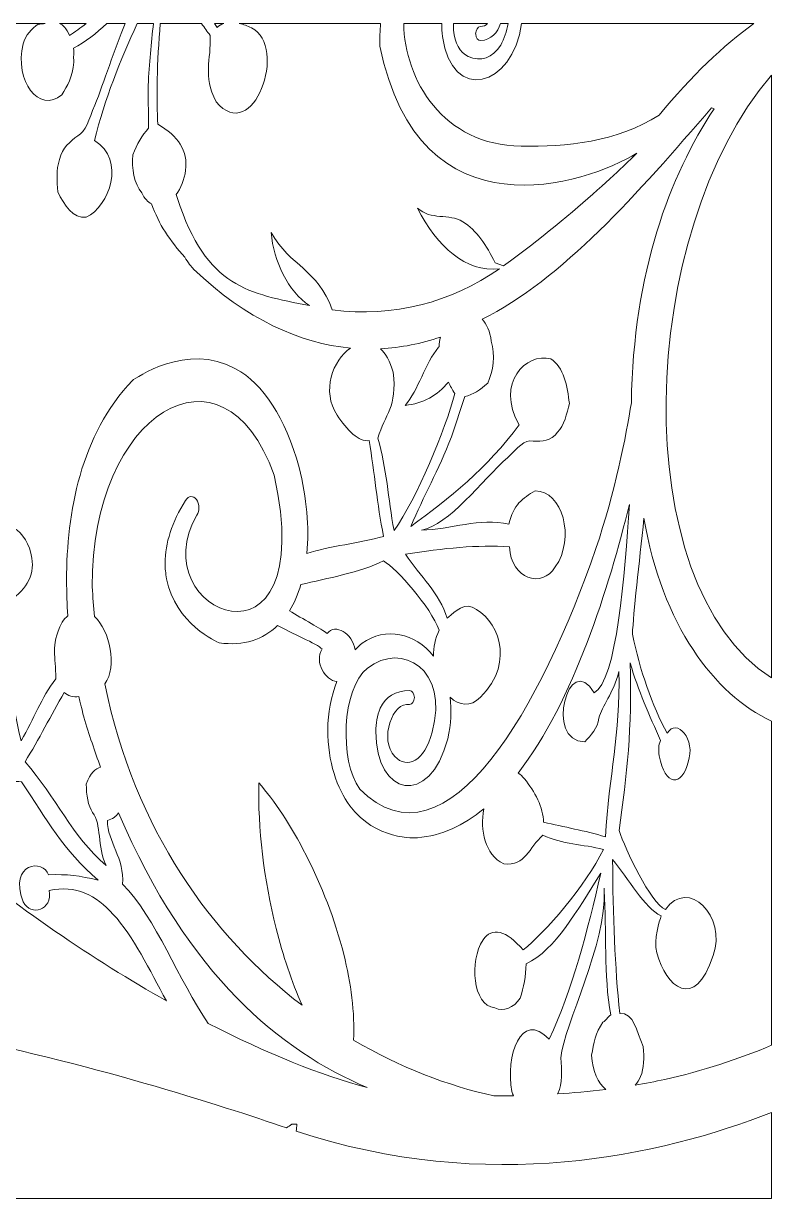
# Model space of a CAD drawing. Header units: millimetres. Extents: x -1200 to 1200, y -590 to 608.
# Drawn here: x 448 to 1200, y -590 to 590 of the extents above; entities that cross this region are included whole.
import ezdxf

# ---------------------------------------------------------------- set-up
doc = ezdxf.new("R2010")
doc.units = ezdxf.units.MM
doc.header["$MEASUREMENT"] = 0
doc.layers.add('Layer 1', color=7, linetype='Continuous')

msp = doc.modelspace()

# ---------------------------------------------------------------- linework, layer by layer
at = {"layer": 'Layer 1', "color": 250, "lineweight": 20}
for points, knots in [([(573.5485, 527.853), (573.5485, 527.853), (573.7886, 484.7235), (573.7886, 484.7235), (567.2792, 477.6377), (562.3379, 468.8054), (558.0665, 458.0094), (556.4925, 444.3249), (559.6521, 428.9443), (566.9911, 419.7826), (569.864, 414.2162), (573.2844, 410.6802), (576.9356, 408.8251), (583.9336, 388.3942), (595.5663, 371.4602), (610.2981, 355.33), (613.3575, 350.1434), (617.2281, 344.9581), (618.9876, 343.3529), (672.3212, 292.5534), (725.924, 268.8338), (776.6876, 264.0258), (759.1938, 251.7408), (747.3217, 220.8951), (763.3434, 196.5534), (772.8956, 182.055), (785.6254, 169.2942), (795.469, 171.1467), (801.2383, 138.2983), (803.3801, 107.9826), (810.0626, 74.9411), (785.9666, 67.9322), (755.6882, 65.2367), (732.96, 57.7723), (735.4165, 83.7015), (732.8821, 113.3168), (725.1556, 144.0149), (710.8816, 194.7741), (689.4665, 227.7058), (661.2713, 243.3274), (612.0344, 270.3885), (560.066, 233.276), (557.8578, 231.6153), (505.3472, 176.9718), (491.4838, 98.5458), (491.4838, 30.9523), (491.4838, 18.5524), (491.9508, 6.5223), (492.7308, -4.9337), (490.7751, -6.5868), (488.8154, -8.6312), (486.8597, -11.1437), (474.2317, -37.6054), (481.2105, -43.7776), (480.5457, -68.2416), (465.7386, -87.668), (458.9758, -107.5726), (445.8866, -130.4454), (435.3699, -90.5982), (429.0882, -26.677), (430.9495, 8.1716), (449.9825, 19.4181), (459.3119, 35.0649), (456.6476, 52.9921), (452.4548, 81.054), (427.044, 98.8979), (414.387, 72.9952), (407.5729, 64.0165), (404.8274, 49.2933), (406.5495, 36.3622), (410.7812, 26.2792), (415.6198, 18.0842), (421.9173, 11.6054), (421.9173, 11.6054), (422.4024, -29.3472), (422.4024, -29.3472), (424.4731, -65.03), (428.0491, -84.869), (430.8071, -117.8234), (406.6009, -72.0981), (390.9219, -40.5243), (376.2563, 13.5589), (406.4643, 33.7538), (383.0728, 84.4411), (360.9954, 94.0671), (360.7702, 94.0886), (360.5458, 94.1037), (360.3231, 94.1164), (377.788, 131.1027), (389.8993, 167.6158), (393.5018, 195.1211), (392.9851, 186.1335), (392.4636, 177.1271), (392.8842, 167.7786), (394.0375, 144.8591), (404.1799, 124.427), (404.9168, 102.2748), (416.2855, 133.2051), (434.4293, 239.7435), (408.7171, 259.5851), (428.1443, 370.1238), (423.7297, 481.7604), (423.2114, 589.9734), (423.2114, 589.9734), (469.7773, 589.9734), (469.7773, 589.9734), (467.5774, 589.6643), (465.3006, 589.3879), (462.9467, 589.3538), (456.2526, 584.797), (450.4031, 578.303), (447.7925, 569.5047), (438.6577, 531.789), (463.8326, 499.4075), (486.8068, 518.2811), (492.4037, 527.6612), (497.2737, 535.6871), (498.7658, 551.1283), (498.086, 557.6071), (499.1639, 558.6798), (498.5041, 565.2507), (510.3762, 571.1907), (521.3209, 580.1404), (531.9925, 589.9734), (531.9925, 589.9734), (550.3971, 589.9734), (550.3971, 589.9734), (539.0798, 563.6493), (529.4812, 531.3839), (519.7395, 507.8436), (513.693, 493.2341), (510.9036, 481.2746), (502.624, 477.2616), (495.2503, 471.2598), (487.2099, 465.6089), (484.4669, 453.2759), (480.5681, 443.3053), (481.9881, 431.0227), (482.5933, 421.0017), (489.178, 407.7222), (497.9866, 393.5569), (511.1751, 395.3261), (534.2379, 406.3996), (551.5819, 452.578), (519.4133, 472.5483), (529.8795, 514.2505), (545.3855, 553.0578), (562.5068, 589.9734), (562.5068, 589.9734), (578.7455, 589.9734), (578.7455, 589.9734), (576.6359, 570.1509), (574.4518, 550.1705), (573.5485, 527.853)], [0, 0, 0, 0, 0.019607843, 0.019607843, 0.019607843, 0.039215686, 0.039215686, 0.039215686, 0.058823529, 0.058823529, 0.058823529, 0.078431373, 0.078431373, 0.078431373, 0.098039216, 0.098039216, 0.098039216, 0.117647059, 0.117647059, 0.117647059, 0.137254902, 0.137254902, 0.137254902, 0.156862745, 0.156862745, 0.156862745, 0.176470588, 0.176470588, 0.176470588, 0.196078431, 0.196078431, 0.196078431, 0.215686275, 0.215686275, 0.215686275, 0.235294118, 0.235294118, 0.235294118, 0.254901961, 0.254901961, 0.254901961, 0.274509804, 0.274509804, 0.274509804, 0.294117647, 0.294117647, 0.294117647, 0.31372549, 0.31372549, 0.31372549, 0.333333333, 0.333333333, 0.333333333, 0.352941176, 0.352941176, 0.352941176, 0.37254902, 0.37254902, 0.37254902, 0.392156863, 0.392156863, 0.392156863, 0.411764706, 0.411764706, 0.411764706, 0.431372549, 0.431372549, 0.431372549, 0.450980392, 0.450980392, 0.450980392, 0.470588235, 0.470588235, 0.470588235, 0.490196078, 0.490196078, 0.490196078, 0.509803922, 0.509803922, 0.509803922, 0.529411765, 0.529411765, 0.529411765, 0.549019608, 0.549019608, 0.549019608, 0.568627451, 0.568627451, 0.568627451, 0.588235294, 0.588235294, 0.588235294, 0.607843137, 0.607843137, 0.607843137, 0.62745098, 0.62745098, 0.62745098, 0.647058824, 0.647058824, 0.647058824, 0.666666667, 0.666666667, 0.666666667, 0.68627451, 0.68627451, 0.68627451, 0.705882353, 0.705882353, 0.705882353, 0.725490196, 0.725490196, 0.725490196, 0.745098039, 0.745098039, 0.745098039, 0.764705882, 0.764705882, 0.764705882, 0.784313725, 0.784313725, 0.784313725, 0.803921569, 0.803921569, 0.803921569, 0.823529412, 0.823529412, 0.823529412, 0.843137255, 0.843137255, 0.843137255, 0.862745098, 0.862745098, 0.862745098, 0.882352941, 0.882352941, 0.882352941, 0.901960784, 0.901960784, 0.901960784, 0.921568627, 0.921568627, 0.921568627, 0.941176471, 0.941176471, 0.941176471, 0.960784314, 0.960784314, 0.960784314, 0.980392157, 0.980392157, 0.980392157, 1, 1, 1, 1]), ([(511.1685, 589.9734), (505.4946, 585.6362), (499.8976, 581.5588), (494.3867, 577.7717), (491.3878, 585.0671), (487.9865, 588.5109), (484.2144, 589.9734), (484.2144, 589.9734), (511.1685, 589.9734), (511.1685, 589.9734)], [0, 0, 0, 0, 0.333333333, 0.333333333, 0.333333333, 0.666666667, 0.666666667, 0.666666667, 1, 1, 1, 1]), ([(806.3327, 567.2054), (846.0025, 372.5682), (1013.6481, 428.5392), (1064.6195, 459.8215), (1063.4331, 458.3842), (1004.456, 399.6571), (930.7406, 346.6945), (930.7406, 346.6945), (922.2846, 349.7434), (922.2846, 349.7434), (913.7103, 366.7292), (903.1506, 382.8467), (889.7618, 390.8815), (875.4456, 399.6571), (857.7132, 391.9706), (844.0941, 404.4928), (864.1712, 366.0124), (892.3466, 339.7236), (926.3955, 343.6457), (877.4972, 309.6135), (820.5495, 294.8198), (758.5099, 302.3157), (743.8351, 343.8262), (716.5921, 345.5121), (696.9886, 380.0288), (699.6918, 351.2363), (714.1305, 320.9193), (735.4902, 306.6101), (675.4178, 318.7652), (631.8217, 324.2989), (602.9045, 414.3663), (602.4516, 415.6586), (601.9656, 416.9255), (601.4555, 418.1686), (606.232, 424.4733), (609.8477, 433.0406), (611.1071, 442.6427), (613.5835, 461.6249), (603.4766, 477.6983), (583.2331, 488.7251), (581.5904, 511.873), (582.2942, 552.5064), (585.6482, 589.9734), (585.6482, 589.9734), (627.1835, 589.9734), (627.1835, 589.9734), (629.9273, 585.7977), (632.7855, 581.7986), (635.8042, 578.0456), (636.9525, 552.3246), (627.9543, 538.7587), (641.7323, 511.4427), (678.6136, 466.554), (715.1249, 567.0427), (677.192, 585.5756), (673.2816, 587.4837), (669.1443, 589.0232), (665.0724, 589.9734), (665.0724, 589.9734), (807.005, 589.9734), (807.005, 589.9734), (806.4759, 582.7589), (806.2415, 575.1721), (806.3327, 567.2054)], [0, 0, 0, 0, 0.047619048, 0.047619048, 0.047619048, 0.095238095, 0.095238095, 0.095238095, 0.142857143, 0.142857143, 0.142857143, 0.19047619, 0.19047619, 0.19047619, 0.238095238, 0.238095238, 0.238095238, 0.285714286, 0.285714286, 0.285714286, 0.333333333, 0.333333333, 0.333333333, 0.380952381, 0.380952381, 0.380952381, 0.428571429, 0.428571429, 0.428571429, 0.476190476, 0.476190476, 0.476190476, 0.523809524, 0.523809524, 0.523809524, 0.571428571, 0.571428571, 0.571428571, 0.619047619, 0.619047619, 0.619047619, 0.666666667, 0.666666667, 0.666666667, 0.714285714, 0.714285714, 0.714285714, 0.761904762, 0.761904762, 0.761904762, 0.80952381, 0.80952381, 0.80952381, 0.857142857, 0.857142857, 0.857142857, 0.904761905, 0.904761905, 0.904761905, 0.952380952, 0.952380952, 0.952380952, 1, 1, 1, 1]), ([(640.2669, 589.9734), (640.2669, 589.9734), (649.4298, 589.9734), (649.4298, 589.9734), (646.8847, 589.1456), (644.6029, 587.8017), (642.7093, 585.8419), (642.7093, 585.8419), (640.2669, 589.9734), (640.2669, 589.9734)], [0, 0, 0, 0, 0.333333333, 0.333333333, 0.333333333, 0.666666667, 0.666666667, 0.666666667, 1, 1, 1, 1]), ([(948.7553, 589.9734), (948.7553, 589.9734), (1182.2896, 589.9734), (1182.2896, 589.9734), (1151.5078, 567.762), (1119.6257, 537.8085), (1087.0497, 497.9802), (1043.9521, 470.4661), (993.9327, 466.3584), (948.2659, 466.7093), (869.8576, 467.681), (831.0894, 533.586), (830.2895, 589.9734), (830.2895, 589.9734), (868.6016, 589.9734), (868.6016, 589.9734), (868.3938, 585.5718), (868.5693, 581.1752), (869.1853, 576.9161), (878.8865, 509.84), (939.8854, 525.4111), (948.7553, 589.9734)], [0, 0, 0, 0, 0.142857143, 0.142857143, 0.142857143, 0.285714286, 0.285714286, 0.285714286, 0.428571429, 0.428571429, 0.428571429, 0.571428571, 0.571428571, 0.571428571, 0.714285714, 0.714285714, 0.714285714, 0.857142857, 0.857142857, 0.857142857, 1, 1, 1, 1]), ([(927.7384, 568.2542), (919.3926, 555.3772), (907.7756, 551.2646), (895.2154, 556.9724), (886.8853, 560.7367), (881.3571, 570.5825), (880.429, 583.2801), (880.337, 584.4235), (880.2882, 585.6286), (880.2882, 586.8338), (880.2882, 587.8597), (880.3205, 588.9084), (880.3884, 589.9734), (880.3884, 589.9734), (914.5739, 589.9734), (914.5739, 589.9734), (912.759, 588.1499), (910.305, 587.0003), (907.191, 586.8691), (904.6807, 586.6937), (902.6074, 583.6284), (902.6074, 579.6672), (902.6074, 579.5712), (902.6074, 579.4527), (902.6173, 579.3391), (902.7325, 575.5911), (904.9622, 572.5422), (907.6613, 572.7341), (918.4081, 573.5796), (924.8025, 580.7096), (927.596, 589.9734), (927.596, 589.9734), (935.2041, 589.9734), (935.2041, 589.9734), (933.8927, 582.0447), (931.4493, 574.5967), (927.7384, 568.2542)], [0, 0, 0, 0, 0.083333333, 0.083333333, 0.083333333, 0.166666667, 0.166666667, 0.166666667, 0.25, 0.25, 0.25, 0.333333333, 0.333333333, 0.333333333, 0.416666667, 0.416666667, 0.416666667, 0.5, 0.5, 0.5, 0.583333333, 0.583333333, 0.583333333, 0.666666667, 0.666666667, 0.666666667, 0.75, 0.75, 0.75, 0.833333333, 0.833333333, 0.833333333, 0.916666667, 0.916666667, 0.916666667, 1, 1, 1, 1]), ([(1199.95, 538.0722), (1199.95, 538.0722), (1199.95, -67.2182), (1199.95, -67.2182), (1053.3651, 26.0597), (1064.1981, 379.9948), (1199.95, 538.0722)], [0, 0, 0, 0, 0.5, 0.5, 0.5, 1, 1, 1, 1]), ([(1142.2744, 504.3316), (1097.6203, 437.0195), (1061.0784, 340.3671), (1059.0706, 209.0379), (1053.9165, 176.6273), (1042.6125, 118.5766), (1023.4055, 62.6649), (970.288, -91.917), (874.1324, -267.1292), (786.0933, -178.8372), (765.3545, -150.4459), (768.0388, -77.9132), (793.7841, -57.4318), (828.5434, -30.4716), (876.0516, -58.5082), (858.9096, -121.6496), (851.3528, -151.1968), (833.5649, -159.2253), (821.2624, -146.1011), (805.2753, -129.0421), (819.1594, -90.4506), (836.1639, -93.95), (838.863, -93.95), (840.9776, -90.9238), (840.9776, -86.979), (840.9776, -83.0405), (838.863, -79.9916), (836.1639, -79.9916), (821.9578, -79.9916), (812.101, -85.9152), (806.6986, -97.7156), (803.4008, -104.9781), (802.332, -113.2855), (802.332, -120.9556), (802.332, -186.2701), (856.1781, -198.0377), (874.5919, -128.5235), (877.9899, -113.2325), (878.5322, -99.1807), (876.8986, -86.6559), (886.0127, -95.0112), (897.4402, -96.8272), (907.412, -86.6686), (944.2198, -49.9851), (923.5051, -6.6121), (898.9976, 3.8368), (888.6415, 8.2486), (877.5866, -4.5879), (873.8483, -7.2153), (866.5474, 18.1195), (846.8561, 34.4289), (831.9414, 57.072), (870.4694, 62.8933), (904.381, 66.7927), (936.543, 64.3382), (938.0829, 32.0098), (969.3863, 22.289), (982.6592, 44.2052), (1003.037, 72.7681), (989.6912, 121.3819), (962.3056, 120.5137), (950.0709, 113.5112), (940.2289, 106.7547), (935.9576, 87.2236), (906.6106, 94.2741), (877.5262, 81.3884), (848.0393, 81.2546), (875.8868, 86.2355), (908.6391, 130.6636), (934.8216, 154.2896), (945.0568, 163.5246), (951.4205, 172.6585), (960.4137, 170.3669), (969.1851, 170.5953), (978.4698, 170.0072), (984.9064, 179.5248), (991.6791, 185.9923), (994.2093, 198.5019), (996.7909, 208.3034), (994.8104, 225.5113), (991.0316, 245.1686), (978.1568, 253.139), (953.1384, 259.6216), (922.4362, 229.1394), (946.211, 187.0195), (914.6443, 143.7978), (875.8388, 112.7313), (837.3843, 84.7881), (850.4627, 115.6211), (865.0315, 140.8033), (878.278, 174.8556), (878.278, 174.8556), (891.599, 215.3148), (891.599, 215.3148), (899.905, 217.1875), (907.2945, 221.8302), (914.6733, 228.7999), (920.4417, 240.4313), (922.3211, 257.1053), (918.3428, 271.0132), (917.052, 281.0709), (913.5771, 288.2981), (908.9803, 292.9042), (988.7125, 332.263), (1066.4195, 419.7826), (1139.6515, 505.4257), (1139.6515, 505.4257), (1142.2744, 504.3316), (1142.2744, 504.3316)], [0, 0, 0, 0, 0.027777778, 0.027777778, 0.027777778, 0.055555556, 0.055555556, 0.055555556, 0.083333333, 0.083333333, 0.083333333, 0.111111111, 0.111111111, 0.111111111, 0.138888889, 0.138888889, 0.138888889, 0.166666667, 0.166666667, 0.166666667, 0.194444444, 0.194444444, 0.194444444, 0.222222222, 0.222222222, 0.222222222, 0.25, 0.25, 0.25, 0.277777778, 0.277777778, 0.277777778, 0.305555556, 0.305555556, 0.305555556, 0.333333333, 0.333333333, 0.333333333, 0.361111111, 0.361111111, 0.361111111, 0.388888889, 0.388888889, 0.388888889, 0.416666667, 0.416666667, 0.416666667, 0.444444444, 0.444444444, 0.444444444, 0.472222222, 0.472222222, 0.472222222, 0.5, 0.5, 0.5, 0.527777778, 0.527777778, 0.527777778, 0.555555556, 0.555555556, 0.555555556, 0.583333333, 0.583333333, 0.583333333, 0.611111111, 0.611111111, 0.611111111, 0.638888889, 0.638888889, 0.638888889, 0.666666667, 0.666666667, 0.666666667, 0.694444444, 0.694444444, 0.694444444, 0.722222222, 0.722222222, 0.722222222, 0.75, 0.75, 0.75, 0.777777778, 0.777777778, 0.777777778, 0.805555556, 0.805555556, 0.805555556, 0.833333333, 0.833333333, 0.833333333, 0.861111111, 0.861111111, 0.861111111, 0.888888889, 0.888888889, 0.888888889, 0.916666667, 0.916666667, 0.916666667, 0.944444444, 0.944444444, 0.944444444, 0.972222222, 0.972222222, 0.972222222, 1, 1, 1, 1]), ([(763.1001, -70.7428), (757.3747, -85.7902), (754.0033, -102.7924), (754.0033, -118.9781), (754.0033, -152.2493), (763.2027, -178.0144), (776.2952, -195.7612), (801.6555, -230.3006), (842.4043, -228.1427), (844.0469, -227.7943), (868.4128, -225.6743), (890.5698, -215.2026), (910.6626, -198.8491), (907.0734, -220.2681), (911.5494, -244.4684), (930.7662, -253.9974), (953.1666, -256.4934), (955.6331, -237.7006), (970.2622, -225.0975), (989.7639, -234.4284), (1010.5176, -234.2997), (1031.079, -239.4042), (1013.6522, -275.6447), (971.7137, -323.6731), (950.3681, -340.3901), (933.3031, -320.8173), (919.0308, -316.8182), (910.05, -330.3235), (896.0029, -351.4951), (899.626, -395.7629), (921.7151, -398.6061), (930.7116, -402.8815), (940.8111, -398.4723), (947.4007, -389.0027), (950.9436, -377.702), (953.0507, -366.6259), (953.3513, -354.5213), (983.3846, -339.6619), (1003.7937, -301.7998), (1028.3616, -263.3408), (1015.0647, -321.3675), (999.8758, -380.2183), (976.4397, -429.9389), (947.9877, -400.1722), (932.3278, -447.3412), (938.9026, -482.5582), (939.4565, -484.1243), (940.0593, -485.573), (940.7067, -486.922), (932.8229, -487.0609), (926.1579, -487.0684), (920.9997, -487.0217), (874.9363, -476.8883), (826.5596, -458.3024), (779.915, -430.8563), (781.2571, -403.3005), (777.3293, -373.8303), (770.0102, -344.7148), (752.4392, -274.8081), (715.2723, -206.9104), (684.6826, -172.7244), (683.6418, -217.594), (689.6984, -269.5496), (702.0672, -318.7616), (708.8896, -345.9035), (717.6253, -372.2075), (728.1337, -396.0229), (637.4353, -326.7359), (560.1049, -220.3451), (529.7934, -73.1986), (542.9505, -55.5793), (535.0087, -20.0278), (519.5921, -5.7174), (518.6185, 4.1019), (517.8336, 14.0687), (517.2639, 24.2033), (515.5981, 198.1031), (648.813, 280.5371), (700.0329, 136.476), (747.3143, -76.6361), (564.7928, -1.5491), (622.4799, 96.3045), (623.7549, 98.3956), (624.4057, 101.0596), (624.4057, 103.6945), (624.4057, 106.6916), (623.576, 109.7127), (621.9268, 111.9262), (618.8087, 116.1007), (614.0587, 115.8281), (611.1244, 111.1097), (597.3572, 89.2226), (590.4868, 68.0648), (590.4868, 48.0251), (590.4868, 42.7262), (590.9654, 37.5497), (591.9158, 32.4375), (600.5167, -12.7514), (643.1581, -31.4559), (644.9796, -32.0099), (669.4102, -35.3705), (688.9706, -28.6153), (703.459, -14.6368), (716.448, -21.4462), (743.5685, -33.4208), (748.2614, -38.1733), (740.0001, -51.8199), (751.7579, -69.9011), (763.1001, -70.7428)], [0, 0, 0, 0, 0.027777778, 0.027777778, 0.027777778, 0.055555556, 0.055555556, 0.055555556, 0.083333333, 0.083333333, 0.083333333, 0.111111111, 0.111111111, 0.111111111, 0.138888889, 0.138888889, 0.138888889, 0.166666667, 0.166666667, 0.166666667, 0.194444444, 0.194444444, 0.194444444, 0.222222222, 0.222222222, 0.222222222, 0.25, 0.25, 0.25, 0.277777778, 0.277777778, 0.277777778, 0.305555556, 0.305555556, 0.305555556, 0.333333333, 0.333333333, 0.333333333, 0.361111111, 0.361111111, 0.361111111, 0.388888889, 0.388888889, 0.388888889, 0.416666667, 0.416666667, 0.416666667, 0.444444444, 0.444444444, 0.444444444, 0.472222222, 0.472222222, 0.472222222, 0.5, 0.5, 0.5, 0.527777778, 0.527777778, 0.527777778, 0.555555556, 0.555555556, 0.555555556, 0.583333333, 0.583333333, 0.583333333, 0.611111111, 0.611111111, 0.611111111, 0.638888889, 0.638888889, 0.638888889, 0.666666667, 0.666666667, 0.666666667, 0.694444444, 0.694444444, 0.694444444, 0.722222222, 0.722222222, 0.722222222, 0.75, 0.75, 0.75, 0.777777778, 0.777777778, 0.777777778, 0.805555556, 0.805555556, 0.805555556, 0.833333333, 0.833333333, 0.833333333, 0.861111111, 0.861111111, 0.861111111, 0.888888889, 0.888888889, 0.888888889, 0.916666667, 0.916666667, 0.916666667, 0.944444444, 0.944444444, 0.944444444, 0.972222222, 0.972222222, 0.972222222, 1, 1, 1, 1]), ([(831.5895, 206.5064), (849.9651, 208.2933), (863.9551, 216.4884), (875.2302, 229.7413), (877.0658, 226.0564), (879.1647, 222.2921), (881.5203, 218.4696), (872.4516, 182.3856), (843.5021, 112.8133), (820.5321, 80.7624), (814.6552, 113.0859), (813.0341, 143.2502), (804.3662, 173.3929), (811.3716, 198.2545), (824.0361, 204.3624), (819.7447, 239.9278), (816.442, 251.0997), (811.9379, 258.6727), (806.8501, 263.3519), (827.6873, 264.3817), (847.9093, 268.4792), (867.286, 275.0262), (866.444, 271.9837), (865.9737, 268.7606), (865.8677, 265.3811), (865.8677, 265.3811), (865.3957, 264.8448), (865.3957, 264.8448), (851.6665, 248.9077), (845.0926, 221.3557), (831.5895, 206.5064)], [0, 0, 0, 0, 0.1, 0.1, 0.1, 0.2, 0.2, 0.2, 0.3, 0.3, 0.3, 0.4, 0.4, 0.4, 0.5, 0.5, 0.5, 0.6, 0.6, 0.6, 0.7, 0.7, 0.7, 0.8, 0.8, 0.8, 0.9, 0.9, 0.9, 1, 1, 1, 1]), ([(1026.5121, -107.6661), (1029.9041, -94.8156), (1040.5451, -83.7244), (1046.513, -60.877), (1048.3146, -124.4764), (1036.455, -164.1065), (1033.1712, -226.7823), (1012.0841, -220.5988), (991.6086, -217.0009), (970.7326, -212.1058), (970.8651, -197.7967), (961.678, -180.8513), (951.7442, -168.642), (949.609, -166.0209), (947.4537, -164.0851), (945.3085, -162.7234), (1001.1029, -90.9554), (1036.9468, 24.8836), (1057.0794, 106.9705), (1053.0563, 38.4154), (1043.9272, -71.4962), (1021.7902, -82.1243), (996.1782, -38.3916), (971.3825, -131.7603), (1012.1826, -131.3313), (1018.4344, -124.8285), (1025.2486, -117.4486), (1026.5121, -107.6661)], [0, 0, 0, 0, 0.111111111, 0.111111111, 0.111111111, 0.222222222, 0.222222222, 0.222222222, 0.333333333, 0.333333333, 0.333333333, 0.444444444, 0.444444444, 0.444444444, 0.555555556, 0.555555556, 0.555555556, 0.666666667, 0.666666667, 0.666666667, 0.777777778, 0.777777778, 0.777777778, 0.888888889, 0.888888889, 0.888888889, 1, 1, 1, 1]), ([(1071.716, 93.1346), (1089.9815, -13.6991), (1142.2273, -83.9402), (1199.95, -110.5874), (1199.95, -110.5874), (1199.95, -436.1338), (1199.95, -436.1338), (1167.0784, -449.9584), (1130.3792, -462.1526), (1092.7867, -470.378), (1082.8478, -472.5536), (1072.8842, -474.4464), (1063.0224, -476.0983), (1064.9384, -473.7271), (1066.7359, -470.884), (1068.3578, -467.5272), (1071.7218, -459.4179), (1072.0604, -448.4693), (1070.8822, -437.5144), (1063.9323, -421.094), (1062.1439, -403.5731), (1047.3956, -404.0855), (1042.5727, -358.21), (1040.584, -305.4241), (1040.2163, -249.5679), (1055.7298, -268.6321), (1072.5216, -298.3105), (1088.9151, -306.175), (1087.6765, -311.807), (1080.8873, -328.9847), (1084.6768, -343.3834), (1093.6477, -377.4584), (1122.5567, -402.7074), (1141.4183, -346.1432), (1154.9662, -306.5144), (1116.1359, -267.374), (1093.4441, -299.7555), (1078.3603, -293.4268), (1053.019, -239.3601), (1046.8574, -220.5672), (1054.7428, -163.8668), (1059.8853, -117.8285), (1057.9727, -52.1291), (1065.7001, -80.0938), (1077.5374, -104.968), (1088.396, -130.2119), (1086.0926, -135.3203), (1086.4105, -138.7932), (1087.034, -145.3729), (1092.7875, -176.2212), (1110.1124, -176.6503), (1116.063, -151.689), (1124.4593, -129.3109), (1104.407, -106.6073), (1095.1107, -122.87), (1079.8167, -94.9305), (1067.5025, -58.6597), (1060.1469, -23.2836), (1061.1886, -2.2369), (1066.9362, 47.6995), (1071.716, 93.1346)], [0, 0, 0, 0, 0.05, 0.05, 0.05, 0.1, 0.1, 0.1, 0.15, 0.15, 0.15, 0.2, 0.2, 0.2, 0.25, 0.25, 0.25, 0.3, 0.3, 0.3, 0.35, 0.35, 0.35, 0.4, 0.4, 0.4, 0.45, 0.45, 0.45, 0.5, 0.5, 0.5, 0.55, 0.55, 0.55, 0.6, 0.6, 0.6, 0.65, 0.65, 0.65, 0.7, 0.7, 0.7, 0.75, 0.75, 0.75, 0.8, 0.8, 0.8, 0.85, 0.85, 0.85, 0.9, 0.9, 0.9, 0.95, 0.95, 0.95, 1, 1, 1, 1]), ([(810.0378, 50.2739), (823.6916, 42.571), (857.1385, 4.1208), (865.9166, -19.2959), (861.8, -27.6613), (860.0944, -36.6148), (860.2011, -45.3083), (841.8114, -22.1844), (812.3428, -15.4709), (788.3717, -32.4895), (785.9856, -34.3988), (783.6765, -36.6148), (781.4616, -39.0894), (778.7261, -22.4469), (761.5832, -12.1066), (753.2208, -22.4886), (748.1124, -18.5197), (728.2274, -7.5093), (715.3443, 0.157), (720.1895, 7.8978), (724.0967, 16.7958), (727.0525, 26.625), (752.45, 32.6294), (787.615, 39.035), (810.0378, 50.2739)], [0, 0, 0, 0, 0.125, 0.125, 0.125, 0.25, 0.25, 0.25, 0.375, 0.375, 0.375, 0.5, 0.5, 0.5, 0.625, 0.625, 0.625, 0.75, 0.75, 0.75, 0.875, 0.875, 0.875, 1, 1, 1, 1]), ([(508.8064, -106.7738), (514.1831, -124.2619), (519.7933, -140.9751), (525.613, -156.9601), (520.6064, -157.9836), (515.4905, -162.9392), (511.1437, -173.7717), (511.4525, -184.7886), (513.0182, -195.9479), (517.5918, -202.4456), (526.9609, -214.1161), (521.9651, -236.7062), (531.1273, -255.6177), (496.3382, -225.7689), (481.4399, -187.2796), (449.706, -151.6044), (463.6363, -128.627), (475.881, -105.1005), (489.0182, -81.7382), (492.8045, -85.4356), (498.124, -86.5714), (503.938, -86.0123), (506.6264, -98.8059), (508.7095, -106.3688), (508.8064, -106.7738)], [0, 0, 0, 0, 0.125, 0.125, 0.125, 0.25, 0.25, 0.25, 0.375, 0.375, 0.375, 0.5, 0.5, 0.5, 0.625, 0.625, 0.625, 0.75, 0.75, 0.75, 0.875, 0.875, 0.875, 1, 1, 1, 1]), ([(380.4316, -189.3896), (391.412, -173.9156), (432.9944, -169.8232), (446.1144, -171.6756), (472.3431, -210.0338), (487.3408, -239.6225), (523.3064, -270.3925), (504.5101, -265.8508), (492.2232, -264.1938), (473.2986, -264.9005), (468.7788, -249.1603), (432.6062, -252.3316), (447.901, -292.0639), (455.4611, -307.5669), (477.7969, -300.3788), (473.8219, -280.6698), (501.2148, -274.8043), (520.9956, -285.6482), (538.3843, -304.6922), (558.699, -326.9377), (574.8119, -360.3869), (591.7851, -391.5505), (518.7725, -350.4275), (441.2699, -297.6985), (366.1618, -235.66), (375.9979, -226.8012), (383.0994, -209.8002), (380.4316, -189.3896)], [0, 0, 0, 0, 0.111111111, 0.111111111, 0.111111111, 0.222222222, 0.222222222, 0.222222222, 0.333333333, 0.333333333, 0.333333333, 0.444444444, 0.444444444, 0.444444444, 0.555555556, 0.555555556, 0.555555556, 0.666666667, 0.666666667, 0.666666667, 0.777777778, 0.777777778, 0.777777778, 0.888888889, 0.888888889, 0.888888889, 1, 1, 1, 1]), ([(543.7188, -202.8571), (613.5958, -366.4921), (707.2262, -442.1836), (793.6169, -478.6374), (746.8779, -466.211), (692.3023, -444.2834), (633.7699, -414.1734), (603.8781, -371.1626), (581.7171, -308.1045), (547.6392, -274.4181), (549.9914, -248.3842), (532.404, -231.8944), (532.5108, -210.4817), (537.6317, -209.1188), (541.2797, -206.3892), (543.7188, -202.8571)], [0, 0, 0, 0, 0.2, 0.2, 0.2, 0.4, 0.4, 0.4, 0.6, 0.6, 0.6, 0.8, 0.8, 0.8, 1, 1, 1, 1]), ([(1031.794, -280.57), (1034.4595, -322.1544), (1031.0922, -365.1079), (1038.3295, -405.7197), (1034.3926, -408.477), (1034.3966, -410.428), (1030.4994, -413.1071), (1022.9079, -423.4336), (1021.2007, -433.9771), (1019.154, -446.1814), (1020.0879, -462.309), (1025.9068, -474.1953), (1033.5207, -480.4066), (1016.3455, -482.5607), (999.9048, -484.0422), (984.9196, -485.0455), (984.9196, -485.0455), (985.0454, -484.6644), (985.0454, -484.6644), (990.2591, -474.4565), (988.9418, -461.1998), (988.1801, -448.5968), (991.518, -415.4995), (1034.5914, -333.0841), (1031.794, -280.57)], [0, 0, 0, 0, 0.125, 0.125, 0.125, 0.25, 0.25, 0.25, 0.375, 0.375, 0.375, 0.5, 0.5, 0.5, 0.625, 0.625, 0.625, 0.75, 0.75, 0.75, 0.875, 0.875, 0.875, 1, 1, 1, 1]), ([(1031.6396, -278.2607), (1031.7012, -279.0238), (1031.7527, -279.7936), (1031.794, -280.57), (1031.7446, -279.7998), (1031.6932, -279.03), (1031.6396, -278.2607)], [0, 0, 0, 0, 0.5, 0.5, 0.5, 1, 1, 1, 1]), ([(-52.2221, -590.0267), (-6.7814, -481.5272), (78.8244, -392.2005), (178.4897, -399.2004), (223.4254, -402.3579), (268.6616, -408.0026), (312.9763, -415.2486), (301.6276, -423.6948), (290.6853, -433.9758), (280.4692, -445.5088), (258.0596, -470.8083), (239.1648, -502.1461), (227.1115, -533.3527), (257.6399, -530.3102), (302.2303, -508.6842), (334.0636, -472.7466), (346.4979, -458.7087), (356.9922, -442.4864), (363.9603, -424.3346), (513.192, -453.0451), (645.9566, -496.6213), (712.5475, -519.0827), (714.311, -517.9305), (716.0638, -516.7443), (717.8282, -515.4798), (717.8282, -515.4798), (722.9541, -515.4798), (722.9541, -515.4798), (722.7338, -517.8081), (722.4747, -520.0745), (722.1982, -522.3499), (915.3455, -586.1374), (1088.6858, -547.1875), (1199.95, -503.6302), (1199.95, -503.6302), (1199.95, -590.0267), (1199.95, -590.0267), (1199.95, -590.0267), (153.2237, -590.0267), (153.2237, -590.0267), (144.6875, -582.4866), (134.9417, -576.1528), (123.8975, -571.2641), (122.2499, -570.1397), (74.3103, -545.0535), (35.1282, -574.0492), (29.1064, -578.3878), (23.6361, -583.7157), (18.7255, -590.0267), (18.7255, -590.0267), (-52.2221, -590.0267), (-52.2221, -590.0267)], [0, 0, 0, 0, 0.058823529, 0.058823529, 0.058823529, 0.117647059, 0.117647059, 0.117647059, 0.176470588, 0.176470588, 0.176470588, 0.235294118, 0.235294118, 0.235294118, 0.294117647, 0.294117647, 0.294117647, 0.352941176, 0.352941176, 0.352941176, 0.411764706, 0.411764706, 0.411764706, 0.470588235, 0.470588235, 0.470588235, 0.529411765, 0.529411765, 0.529411765, 0.588235294, 0.588235294, 0.588235294, 0.647058824, 0.647058824, 0.647058824, 0.705882353, 0.705882353, 0.705882353, 0.764705882, 0.764705882, 0.764705882, 0.823529412, 0.823529412, 0.823529412, 0.882352941, 0.882352941, 0.882352941, 0.941176471, 0.941176471, 0.941176471, 1, 1, 1, 1])]:
    msp.add_open_spline(points, degree=3, knots=knots, dxfattribs=at)

doc.saveas('drawing.dxf')
